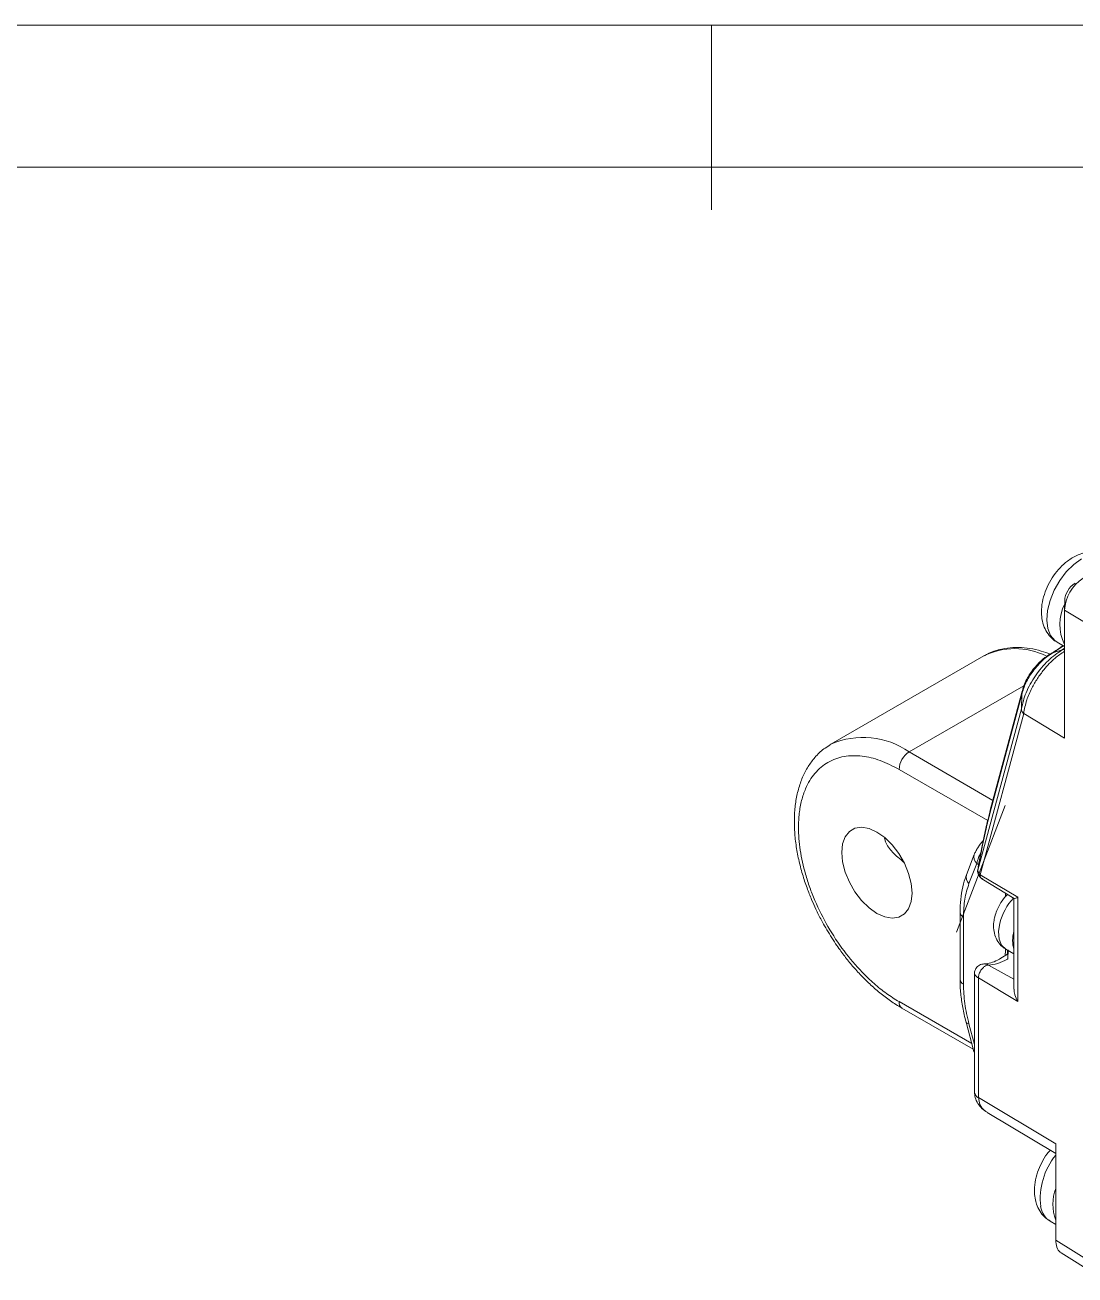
# Paper-space layout '시트2-ENG' of a CAD drawing. Header units: millimetres. Extents: x 5 to 415, y 5 to 292.
# Drawn here: x 235.86 to 272.78, y 248.05 to 292 of the extents above; entities that cross this region are included whole.
import ezdxf

# ---------------------------------------------------------------- set-up
doc = ezdxf.new("R2010")
doc.units = ezdxf.units.MM
doc.linetypes.add('CENTERX2', pattern=[20.32, 12.7, -2.54, 2.54, -2.54])
doc.layers.add('CENTER_LINE', color=7, linetype='CENTERX2')

psp = doc.layouts.new('시트2-ENG')

# ---------------------------------------------------------------- linework, layer by layer
at = {"color": 7, "linetype": 'Continuous', "lineweight": 18}
for p, q in [((415, 292), (5, 292)), ((260, 285.5), (260, 292)), ((410.25, 287), (10, 287)), ((272.415, 271.422), (272.42, 271.752)), ((272.415, 271.422), (272.415, 266.931)), ((273.7, 270.654), (272.415, 271.422)), ((272.155, 270.302), (272.415, 270.152)), ((272.334, 270.034), (272.003, 269.932)), ((272.415, 270.09), (272.334, 270.034)), ((269.573, 269.817), (264.199, 266.714)), ((270.927, 268.584), (269.804, 264.394)), ((270.941, 268.566), (270.909, 268.461)), ((270.909, 268.461), (269.787, 264.275)), ((270.897, 267.953), (270.909, 268.461)), ((270.897, 267.953), (269.37, 262.289)), ((270.977, 267.791), (269.449, 262.127)), ((272.415, 266.931), (270.977, 267.791)), ((264.158, 266.69), (264.199, 266.714)), ((269.237, 262.833), (268.963, 262.122)), ((269.517, 263.092), (269.361, 262.301)), ((269.52, 263.147), (269.373, 262.406)), ((269.522, 263.158), (269.52, 263.147)), ((269.054, 261.815), (269.328, 262.526)), ((269.361, 262.301), (269.361, 262.317)), ((269.449, 262.127), (270.776, 261.334)), ((269.503, 261.98), (270.64, 261.291)), ((270.342, 261.471), (270.342, 261.358)), ((270.636, 261.3), (270.636, 258.103)), ((270.776, 261.334), (270.776, 257.667)), ((268.74, 260.807), (268.74, 258.442)), ((268.858, 258.279), (268.858, 260.643)), ((270.321, 259.285), (270.343, 259.465)), ((270.342, 259.523), (270.342, 259.465)), ((270.343, 259.465), (270.35, 259.515)), ((270.354, 259.506), (270.636, 259.343)), ((270.414, 259.471), (270.411, 259.331)), ((270.418, 259.165), (270.427, 259.485)), ((270.407, 259.159), (270.418, 259.165)), ((269.247, 258.647), (269.247, 254.489)), ((269.387, 258.498), (269.387, 254.289)), ((270.776, 257.667), (269.387, 258.498)), ((266.698, 257.435), (269.204, 255.989)), ((268.95, 256.941), (269.224, 255.914)), ((269.224, 255.913), (269.247, 255.861)), ((269.387, 254.289), (272.102, 252.665)), ((269.65, 253.805), (269.694, 253.776)), ((269.692, 253.772), (272.102, 252.331)), ((272.102, 252.665), (272.102, 249.28)), ((271.907, 249.948), (272.102, 249.835)), ((272.102, 249.28), (273.353, 248.507)), ((272.298, 248.829), (273.552, 248.054))]:
    psp.add_line(p, q, dxfattribs=at)
at = {"color": 8, "linetype": 'Continuous', "lineweight": 18}
for p, q in [((272.003, 269.932), (271.93, 269.884)), ((272.003, 269.932), (272.373, 270.176)), ((266.948, 266.442), (270.984, 268.772)), ((266.948, 266.442), (269.897, 264.74)), ((266.595, 265.83), (269.714, 264.029)), ((269.328, 262.526), (269.389, 262.49)), ((270.636, 258.455), (269.736, 258.951)), ((269.151, 256.189), (266.595, 257.664)), ((269.247, 256.158), (269.054, 256.881))]:
    psp.add_line(p, q, dxfattribs=at)
at = {"color": 8, "linetype": 'Continuous', "lineweight": 18, "flags": 128}
for points in [[(273.011, 273.235), (272.736, 273.036), (272.476, 272.776), (272.243, 272.467), (272.05, 272.126), (271.907, 271.769), (271.819, 271.415), (271.792, 271.081), (271.827, 270.784), (271.923, 270.539), (272.074, 270.358), (272.155, 270.302)], [(269.787, 264.275), (269.794, 264.345), (269.804, 264.394)], [(269.52, 263.147), (269.518, 263.135), (269.517, 263.092)], [(270.141, 260.429), (270.096, 260.13), (270.117, 259.865), (270.201, 259.654), (270.344, 259.512), (270.354, 259.506)], [(269.054, 256.881), (269.007, 256.892), (268.974, 256.909), (268.954, 256.931), (268.951, 256.939)], [(269.247, 255.883), (269.228, 255.904), (269.224, 255.914)]]:
    psp.add_lwpolyline(points, dxfattribs=at)
at = {"color": 7, "linetype": 'Continuous', "lineweight": 18, "flags": 128}
psp.add_lwpolyline([(267.054, 261.482), (267.023, 261.182), (266.932, 260.932), (266.784, 260.747), (266.589, 260.633), (266.354, 260.599), (266.092, 260.644), (265.817, 260.767), (265.542, 260.962), (265.28, 261.218), (265.045, 261.524), (264.85, 261.864), (264.702, 262.22), (264.611, 262.574), (264.58, 262.91), (264.611, 263.21), (264.702, 263.46), (264.85, 263.645), (265.045, 263.759), (265.28, 263.793), (265.542, 263.748), (265.817, 263.625), (266.092, 263.43), (266.354, 263.173), (266.589, 262.868), (266.784, 262.528), (266.932, 262.172), (267.023, 261.817), (267.054, 261.482)], dxfattribs=at)
at = {"color": 7, "linetype": 'Continuous', "lineweight": 18}
for centre, radius, start, end in [((273.826, 271.358), 1.412, 122.6055, 177.3945), ((273.206, 271.716), 0.787, 122.6055, 177.3945), ((273.839, 270.933), 1.591, 153.1978, 206.5249), ((267.362, 265.795), 0.768, 122.6055, 177.3945), ((269.589, 262.296), 0.219, 181.664, 230.3258), ((271.703, 259.819), 1.115, 163.0818, 196.9541), ((273.626, 250.54), 1.623, 159.8887, 200.1113)]:
    psp.add_arc(centre, radius, start, end, dxfattribs=at)
at = {"color": 8, "linetype": 'Continuous', "lineweight": 18}
for centre, radius, start, end in [((270.672, 267.626), 2.451, 63.5043, 116.6519), ((265.334, 264.159), 2.797, 54.7388, 113.9507), ((269.513, 262.747), 0.288, 161.5178, 230.0807), ((269.24, 262.036), 0.289, 162.8112, 229.9982), ((272.16, 259.908), 2.085, 137.8637, 165.526), ((268.942, 260.828), 0.203, 186.9634, 245.5139), ((268.941, 258.462), 0.201, 185.6948, 245.6253), ((266.846, 257.64), 0.253, 174.4503, 233.4949), ((269.493, 254.512), 0.248, 185.362, 244.6121), ((273.992, 250.732), 2.433, 140.9313, 186.4994), ((272.294, 250.565), 0.728, 188.558, 237.8961)]:
    psp.add_arc(centre, radius, start, end, dxfattribs=at)
at = {"color": 7, "linetype": 'Continuous', "lineweight": 18}
for points, knots in [([(273.894, 273.327), (273.851, 273.354), (273.729, 273.429), (273.497, 273.475), (273.224, 273.472), (272.948, 273.406), (272.775, 273.315), (272.685, 273.267)], [0, 0, 0, 0, 0.119329, 0.335355, 0.5478, 0.766464, 1, 1, 1, 1]), ([(272.685, 273.267), (272.629, 273.231), (272.478, 273.134), (272.253, 272.928), (272.023, 272.645), (271.834, 272.325), (271.694, 271.983), (271.609, 271.626), (271.592, 271.283), (271.642, 270.973), (271.748, 270.705), (271.911, 270.487), (272.056, 270.348), (272.152, 270.307), (272.166, 270.301)], [0, 0, 0, 0, 0.057293, 0.154697, 0.252129, 0.349582, 0.447857, 0.547959, 0.651336, 0.741481, 0.826015, 0.906812, 0.986036, 1, 1, 1, 1]), ([(271.91, 269.883), (271.805, 269.921), (271.566, 270.01), (271.193, 270.089), (270.794, 270.127), (270.401, 270.107), (270.022, 270.02), (269.752, 269.925), (269.622, 269.84), (269.6, 269.826)], [0, 0, 0, 0, 0.127308, 0.292076, 0.45787, 0.624853, 0.793756, 0.966207, 1, 1, 1, 1]), ([(272.334, 270.034), (272.166, 269.918), (271.83, 269.686), (271.374, 269.132), (271.026, 268.518), (270.94, 268.141), (270.897, 267.953)], [0, 0, 0, 0, 0.2502245, 0.5000044, 0.7497637, 1, 1, 1, 1]), ([(270.909, 268.461), (270.948, 268.595), (271.024, 268.859), (271.256, 269.23), (271.475, 269.497), (271.71, 269.735), (271.888, 269.855), (272.003, 269.932)], [0, 0, 0, 0, 0.256012, 0.50256, 0.638236, 0.766006, 1, 1, 1, 1]), ([(271.951, 269.912), (271.85, 269.847), (271.639, 269.71), (271.33, 269.389), (271.108, 269.057), (270.971, 268.76), (270.935, 268.611), (270.916, 268.533)], [0, 0, 0, 0, 0.206748, 0.436121, 0.696813, 0.842091, 1, 1, 1, 1]), ([(272.359, 270.184), (272.319, 270.154), (272.162, 270.035), (272.011, 269.947), (271.899, 269.882)], [0, 0, 0, 0, 0.254513, 1, 1, 1, 1]), ([(270.897, 267.953), (270.898, 267.939), (270.899, 267.911), (270.916, 267.875), (270.939, 267.838), (270.959, 267.808), (270.972, 267.796), (270.977, 267.791)], [0, 0, 0, 0, 0.249886, 0.499926, 0.747959, 0.907794, 1, 1, 1, 1]), ([(264.155, 266.678), (264.086, 266.636), (263.894, 266.522), (263.638, 266.267), (263.388, 265.932), (263.194, 265.556), (263.048, 265.138), (262.953, 264.684), (262.909, 264.202), (262.913, 263.699), (262.964, 263.182), (263.059, 262.662), (263.19, 262.154), (263.346, 261.683), (263.507, 261.273), (263.677, 260.894), (263.843, 260.563), (263.965, 260.347), (264.015, 260.258)], [0, 0, 0, 0, 0.042969, 0.118136, 0.187716, 0.258328, 0.329684, 0.40132, 0.472819, 0.543839, 0.614111, 0.683278, 0.750486, 0.81324, 0.867256, 0.911172, 0.963108, 1, 1, 1, 1]), ([(266.595, 257.664), (266.446, 257.756), (266.15, 257.939), (265.713, 258.291), (265.205, 258.775), (264.642, 259.436), (264.077, 260.293), (263.693, 261.061), (263.45, 261.681), (263.259, 262.275), (263.1, 262.995), (263.046, 263.711), (263.077, 264.29), (263.161, 264.747), (263.327, 265.239), (263.618, 265.72), (264.077, 266.108), (264.55, 266.278), (264.966, 266.319), (265.385, 266.296), (265.928, 266.174), (266.373, 265.944), (266.595, 265.83)], [0, 0, 0, 0, 0.040136, 0.079945, 0.120066, 0.184354, 0.250008, 0.315661, 0.34783, 0.380032, 0.439999, 0.5, 0.540114, 0.579922, 0.620066, 0.684355, 0.750008, 0.815661, 0.84783, 0.880033, 0.939991, 1, 1, 1, 1]), ([(269.517, 263.092), (269.562, 263.31), (269.651, 263.744), (269.742, 264.099), (269.787, 264.275)], [0, 0, 0, 0, 0.504153, 1, 1, 1, 1]), ([(269.807, 264.403), (269.759, 264.215), (269.662, 263.84), (269.569, 263.386), (269.522, 263.159)], [0, 0, 0, 0, 0.500641, 1, 1, 1, 1]), ([(266.085, 263.411), (266.095, 263.367), (266.137, 263.191), (266.366, 262.895), (266.621, 262.684), (266.756, 262.573)], [0, 0, 0, 0, 0.135206, 0.543251, 1, 1, 1, 1]), ([(269.548, 263.314), (269.515, 263.275), (269.447, 263.196), (269.361, 263.074), (269.288, 262.952), (269.256, 262.876), (269.239, 262.838)], [0, 0, 0, 0, 0.244288, 0.492398, 0.744267, 1, 1, 1, 1]), ([(268.969, 262.117), (268.941, 262.047), (268.862, 261.85), (268.788, 261.484), (268.741, 261.115), (268.745, 260.879), (268.746, 260.804)], [0, 0, 0, 0, 0.1815, 0.513513, 0.844576, 1, 1, 1, 1]), ([(269.359, 262.237), (269.358, 262.244), (269.353, 262.265), (269.358, 262.287), (269.361, 262.301)], [0, 0, 0, 0, 0.312054, 1, 1, 1, 1]), ([(269.357, 262.238), (269.36, 262.219), (269.367, 262.181), (269.391, 262.122), (269.427, 262.065), (269.474, 262.015), (269.515, 261.983), (269.54, 261.972), (269.546, 261.969)], [0, 0, 0, 0, 0.172719, 0.356783, 0.549204, 0.746378, 0.944678, 1, 1, 1, 1]), ([(269.37, 262.289), (269.369, 262.287), (269.368, 262.283), (269.366, 262.277), (269.363, 262.278), (269.361, 262.285), (269.361, 262.296), (269.361, 262.301)], [0, 0, 0, 0, 0.1072724, 0.2162658, 0.4632621, 0.7330696, 1, 1, 1, 1]), ([(269.449, 262.127), (269.451, 262.095), (269.454, 262.046), (269.477, 262.001), (269.495, 261.987), (269.504, 261.98)], [0, 0, 0, 0, 0.474028, 0.741263, 1, 1, 1, 1]), ([(270.413, 261.429), (270.396, 261.415), (270.305, 261.337), (270.171, 261.148), (270.033, 260.896), (269.983, 260.724), (269.961, 260.65)], [0, 0, 0, 0, 0.071167, 0.405124, 0.743617, 1, 1, 1, 1]), ([(270.776, 261.334), (270.776, 261.333), (270.747, 261.321), (270.689, 261.299), (270.639, 261.281), (270.641, 261.292), (270.641, 261.293)], [0, 0, 0, 0, 0.01067, 0.397273, 0.95858, 1, 1, 1, 1]), ([(269.961, 260.65), (269.948, 260.591), (269.916, 260.438), (269.916, 260.199), (269.973, 259.946), (270.092, 259.731), (270.225, 259.579), (270.329, 259.528), (270.361, 259.513)], [0, 0, 0, 0, 0.134775, 0.348136, 0.545965, 0.733655, 0.917451, 1, 1, 1, 1]), ([(264.015, 260.258), (264.129, 260.069), (264.289, 259.804), (264.551, 259.432), (264.784, 259.125), (265.075, 258.781), (265.394, 258.444), (265.738, 258.122), (266.103, 257.826), (266.425, 257.595), (266.626, 257.482), (266.699, 257.441)], [0, 0, 0, 0, 0.158407, 0.222745, 0.329117, 0.438896, 0.555978, 0.677378, 0.801949, 0.928821, 1, 1, 1, 1]), ([(270.35, 259.304), (270.273, 259.251), (270.109, 259.139), (269.875, 259.04), (269.694, 258.996), (269.605, 258.992), (269.575, 258.991)], [0, 0, 0, 0, 0.257533, 0.551795, 0.84445, 1, 1, 1, 1]), ([(270.433, 259.368), (270.417, 259.353), (270.389, 259.328), (270.362, 259.311), (270.35, 259.304)], [0, 0, 0, 0, 0.571504, 1, 1, 1, 1]), ([(270.418, 259.165), (270.418, 259.223), (270.418, 259.294), (270.412, 259.325), (270.411, 259.331)], [0, 0, 0, 0, 0.804617, 1, 1, 1, 1]), ([(269.595, 258.991), (269.564, 258.989), (269.504, 258.984), (269.424, 258.95), (269.358, 258.904), (269.3, 258.839), (269.262, 258.759), (269.245, 258.689), (269.248, 258.656), (269.248, 258.65)], [0, 0, 0, 0, 0.166794, 0.328217, 0.477563, 0.609662, 0.80982, 0.965463, 1, 1, 1, 1]), ([(269.629, 258.918), (269.597, 258.895), (269.534, 258.85), (269.454, 258.739), (269.398, 258.614), (269.39, 258.537), (269.387, 258.498)], [0, 0, 0, 0, 0.25, 0.5, 0.75, 1, 1, 1, 1]), ([(269.629, 258.918), (269.649, 258.928), (269.686, 258.946), (269.72, 258.949), (269.736, 258.951)], [0, 0, 0, 0, 0.5237, 1, 1, 1, 1]), ([(269.736, 258.951), (269.843, 258.961), (270.058, 258.981), (270.291, 259.099), (270.407, 259.159)], [0, 0, 0, 0, 0.5, 1, 1, 1, 1]), ([(268.746, 258.439), (268.745, 258.356), (268.742, 258.118), (268.789, 257.706), (268.86, 257.287), (268.93, 257.03), (268.955, 256.94)], [0, 0, 0, 0, 0.1751852, 0.503703, 0.8264258, 1, 1, 1, 1]), ([(270.641, 258.103), (270.642, 258.059), (270.646, 257.936), (270.708, 257.786), (270.762, 257.69), (270.776, 257.669), (270.776, 257.667)], [0, 0, 0, 0, 0.3043062, 0.8427272, 0.9906687, 1, 1, 1, 1]), ([(269.249, 254.48), (269.254, 254.415), (269.264, 254.275), (269.358, 254.079), (269.501, 253.901), (269.628, 253.816), (269.691, 253.773)], [0, 0, 0, 0, 0.221266, 0.479283, 0.739689, 1, 1, 1, 1]), ([(271.912, 252.445), (271.875, 252.402), (271.759, 252.269), (271.605, 252.003), (271.457, 251.664), (271.368, 251.308), (271.342, 250.98), (271.374, 250.779), (271.387, 250.693)], [0, 0, 0, 0, 0.087801, 0.274725, 0.462998, 0.654563, 0.852163, 1, 1, 1, 1]), ([(271.387, 250.693), (271.405, 250.624), (271.447, 250.466), (271.57, 250.245), (271.728, 250.06), (271.856, 249.988), (271.907, 249.959)], [0, 0, 0, 0, 0.228342, 0.526437, 0.814474, 1, 1, 1, 1]), ([(272.102, 249.28), (272.111, 249.193), (272.127, 249.02), (272.211, 248.873), (272.288, 248.844), (272.304, 248.838)], [0, 0, 0, 0, 0.450115, 0.889419, 1, 1, 1, 1])]:
    psp.add_open_spline(points, degree=3, knots=knots, dxfattribs=at)
at = {"color": 8, "linetype": 'Continuous', "lineweight": 18}
for points, knots in [([(272.415, 269.981), (272.303, 269.906), (272.05, 269.738), (271.723, 269.39), (271.453, 269.023), (271.244, 268.664), (271.056, 268.234), (271.005, 267.949), (270.977, 267.791)], [0, 0, 0, 0, 0.162494, 0.365047, 0.49515, 0.632196, 0.796947, 1, 1, 1, 1]), ([(272.334, 270.034), (272.353, 270.039), (272.378, 270.045), (272.408, 270.032), (272.415, 270.029)], [0, 0, 0, 0, 0.754238, 1, 1, 1, 1]), ([(269.468, 262.887), (269.466, 262.884), (269.432, 262.83), (269.379, 262.704), (269.347, 262.592), (269.328, 262.526)], [0, 0, 0, 0, 0.018663, 0.426483, 1, 1, 1, 1]), ([(269.736, 258.951), (269.712, 258.962), (269.663, 258.986), (269.617, 258.989), (269.594, 258.991)], [0, 0, 0, 0, 0.495251, 1, 1, 1, 1]), ([(269.387, 258.498), (269.365, 258.512), (269.323, 258.539), (269.278, 258.58), (269.254, 258.617), (269.24, 258.642), (269.247, 258.65), (269.247, 258.65)], [0, 0, 0, 0, 0.244206, 0.489933, 0.738834, 0.992499, 1, 1, 1, 1]), ([(269.387, 254.289), (269.398, 254.205), (269.421, 254.033), (269.538, 253.875), (269.632, 253.816), (269.65, 253.805)], [0, 0, 0, 0, 0.4350052, 0.8956831, 1, 1, 1, 1])]:
    psp.add_open_spline(points, degree=3, knots=knots, dxfattribs=at)
at = {"color": 7, "linetype": 'Continuous', "lineweight": 18}
for points in [[(268.858, 260.643), (268.866, 260.858), (268.882, 261.287), (268.997, 261.639), (269.054, 261.815)], [(269.054, 256.881), (268.997, 257.123), (268.882, 257.607), (268.866, 258.055), (268.858, 258.279)]]:
    psp.add_open_spline(points, degree=3, dxfattribs=at)
at = {"layer": 'CENTER_LINE', "linetype": 'CENTERX2', "lineweight": 18}
psp.add_line((270.33, 264.555), (268.617, 260.112), dxfattribs=at)

doc.saveas('drawing.dxf')
